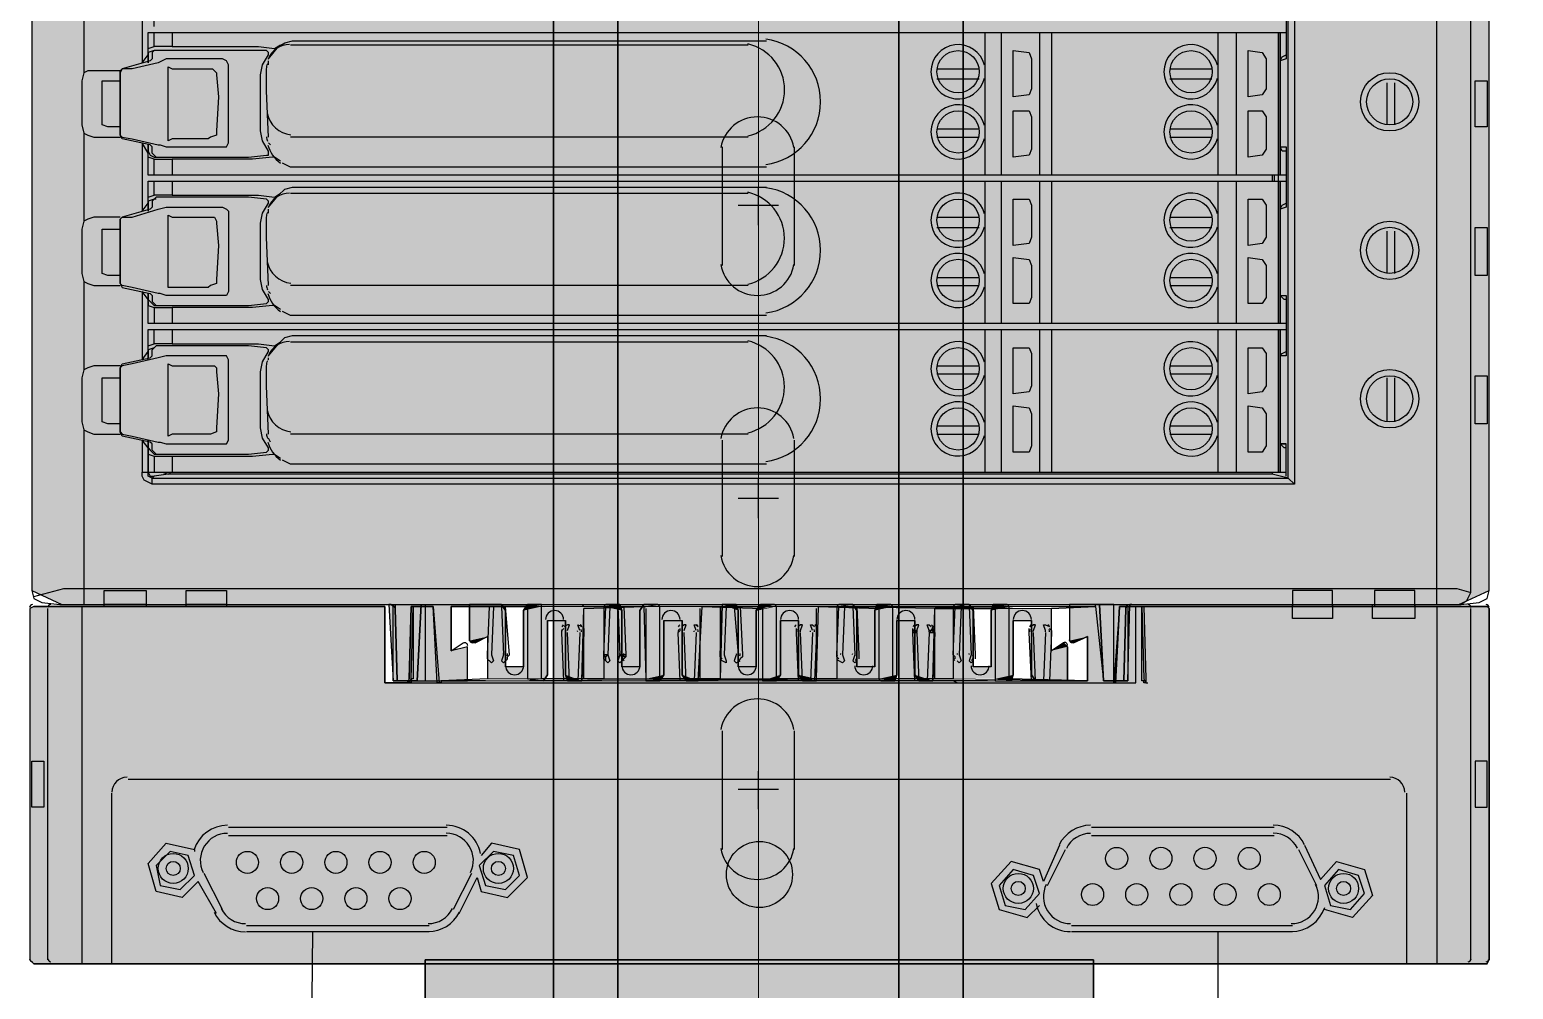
# Model space of a CAD drawing. Extents: x 9438 to 11125, y 1800 to 2873.
# Drawn here: x 10049.2 to 10174.4, y 2157.7 to 2238.7 of the extents above; entities that cross this region are included whole.
import ezdxf

# ---------------------------------------------------------------- set-up
doc = ezdxf.new("R2010")
doc.units = 0
doc.header["$LTSCALE"] = 10
doc.header["$MEASUREMENT"] = 0
doc.layers.add('G02-1-PRDXXXX-E-MRIO-01-P01-01$0$ANNOTATION', color=7, linetype='Continuous')

# ---------------------------------------------------------------- blocks, each defined once
blk = doc.blocks.new('G02-1-PRDXXXX-E-MRIO-01-P01-01$0$DV-54809-ZX-370-003')
at = {"layer": 'G02-1-PRDXXXX-E-MRIO-01-P01-01$0$ANNOTATION', "lineweight": 25}
for points in [[(655.7, 333.27), (655.7, 978.47), (661.12, 978.47), (661.12, 333.27), (661.12, 978.47), (684.83, 978.47), (684.83, 333.27), (684.83, 978.47), (690.24, 978.47), (690.24, 333.27), (690.24, 978.47), (684.83, 978.47), (684.83, 333.27), (684.83, 978.47), (672.97, 978.47), (661.12, 978.47), (661.12, 333.27), (661.12, 978.47), (655.7, 978.47)], [(717, 438.43), (717, 426.41)], [(695.83, 433.18), (694.48, 433.01), (694.48, 436.91), (695.83, 436.74), (696, 436.23), (696, 435.72), (696, 434.2), (696, 433.69)], [(715.48, 433.18), (714.29, 433.01), (714.29, 436.91), (715.48, 436.74), (715.82, 436.23), (715.82, 435.72), (715.82, 434.2), (715.82, 433.69)], [(623.18, 429.79), (623.18, 435.04), (623.18, 435.55), (623.52, 435.38), (626.57, 435.38), (626.91, 435.38), (627.08, 435.21), (627.25, 435.04), (627.25, 434.87), (627.42, 433.01), (627.25, 430.13), (627.25, 429.79), (626.74, 429.62), (626.57, 429.46), (623.52, 429.46), (623.18, 429.29)], [(733.43, 430.47), (733.43, 434.37), (734.44, 434.37), (734.44, 430.47)], [(695.83, 428.1), (694.48, 427.93), (694.48, 431.83), (695.83, 431.83), (696, 431.32), (696, 430.81), (696, 429.12), (696, 428.61)], [(715.48, 428.1), (714.29, 427.93), (714.29, 431.83), (715.48, 431.83), (715.82, 431.32), (715.82, 430.81), (715.82, 429.12), (715.82, 428.61)], [(717, 425.9), (717, 413.88)], [(695.83, 420.65), (694.48, 420.48), (694.48, 424.38), (695.83, 424.38), (696, 423.87), (696, 423.19), (696, 421.67), (696, 421.16)], [(715.48, 420.65), (714.29, 420.48), (714.29, 424.38), (715.48, 424.38), (715.82, 423.87), (715.82, 423.19), (715.82, 421.67), (715.82, 421.16)], [(623.18, 417.26), (623.18, 422.51), (623.18, 423.02), (623.52, 422.85), (626.57, 422.85), (626.91, 422.85), (627.08, 422.85), (627.25, 422.51), (627.25, 422.34), (627.42, 420.48), (627.25, 417.6), (627.25, 417.26), (626.74, 417.09), (626.57, 416.92), (623.52, 416.92), (623.18, 416.92)], [(733.43, 417.94), (733.43, 422), (734.44, 422), (734.44, 417.94)], [(695.83, 415.57), (694.48, 415.57), (694.48, 419.46), (695.83, 419.29), (696, 418.79), (696, 418.28), (696, 416.59), (696, 416.08)], [(715.48, 415.57), (714.29, 415.57), (714.29, 419.46), (715.48, 419.29), (715.82, 418.79), (715.82, 418.28), (715.82, 416.59), (715.82, 416.08)], [(695.83, 408.12), (694.48, 407.95), (694.48, 411.84), (695.83, 411.84), (696, 411.34), (696, 410.66), (696, 409.13), (696, 408.63)], [(715.48, 408.12), (714.29, 407.95), (714.29, 411.84), (715.48, 411.84), (715.82, 411.34), (715.82, 410.66), (715.82, 409.13), (715.82, 408.63)], [(619.12, 404.73), (619.12, 407.95), (619.12, 410.15)], [(623.18, 404.9), (623.18, 409.98), (623.18, 410.49), (623.52, 410.32), (626.57, 410.32), (626.91, 410.32), (627.08, 410.32), (627.25, 410.15), (627.25, 409.81), (627.42, 407.95), (627.25, 405.07), (627.25, 404.73), (626.74, 404.56), (626.57, 404.56), (623.52, 404.56), (623.18, 404.39)], [(733.43, 405.41), (733.43, 409.47), (734.44, 409.47), (734.44, 405.41)], [(695.83, 403.04), (694.48, 403.04), (694.48, 406.93), (695.83, 406.76), (696, 406.26), (696, 405.75), (696, 404.22), (696, 403.55)], [(715.48, 403.04), (714.29, 403.04), (714.29, 406.93), (715.48, 406.76), (715.82, 406.26), (715.82, 405.75), (715.82, 404.22), (715.82, 403.55)], [(621.49, 404.05), (621.49, 401.34)], [(717.51, 403.72), (717, 403.72)], [(622, 401.01), (621.83, 400.84), (621.49, 401.01), (621.49, 401.34), (621.66, 401.01)], [(721.4, 390), (721.4, 391.35), (718.02, 391.35), (718.02, 390)], [(611.84, 390), (611.5, 389.83), (611.5, 360.19), (611.84, 359.86), (734.44, 359.86), (734.61, 360.19), (734.61, 389.83), (734.44, 390), (703.45, 390), (702.95, 383.56), (702.95, 390.17), (699.22, 390.17), (699.22, 387.12), (699.56, 386.95), (700.74, 387.46), (700.74, 383.73), (694.14, 383.9), (694.14, 390), (693.97, 390.17), (692.78, 390.17), (692.62, 389.66), (692.62, 384.92), (691.09, 384.92), (691.09, 389.66), (690.75, 390.17), (689.57, 390.17), (689.4, 390), (689.4, 383.9), (684.32, 383.9), (684.32, 390), (684.15, 390.17), (682.96, 390.17), (682.79, 389.66), (682.79, 384.92), (681.27, 384.92), (681.27, 389.66), (680.93, 390.17), (679.75, 390.17), (679.58, 390), (679.58, 383.9), (674.5, 383.9), (674.5, 390), (674.33, 390.17), (673.14, 390.17), (672.8, 389.66), (672.8, 384.92), (671.28, 384.92), (671.28, 389.66), (671.11, 390.17), (669.92, 390.17), (669.75, 383.9), (664.67, 383.9), (664.67, 390), (664.5, 390.17), (663.32, 390.17), (662.98, 389.66), (662.98, 384.92), (661.46, 384.92), (661.46, 389.66), (661.29, 390.17), (660.1, 390.17), (659.93, 390), (659.93, 383.9), (654.68, 383.9), (654.68, 390), (654.68, 390.17), (653.5, 390.17), (653.16, 389.66), (653.16, 384.92), (651.63, 384.92), (651.63, 389.66), (651.3, 390.17), (648.59, 390.17), (648.59, 387.12), (649.09, 386.95), (650.11, 387.46), (650.11, 383.9), (646.22, 383.73), (646.22, 383.56), (645.88, 383.56), (645.54, 390), (643.68, 390), (643.51, 383.9), (643.34, 383.56), (641.47, 383.56), (641.47, 390)], [(642.15, 390.17), (642.32, 390.17), (642.32, 390), (642.32, 389.83)], [(643.51, 383.56), (643.68, 383.9), (643.84, 390), (643.84, 383.9), (643.68, 383.9), (643.68, 383.56)], [(645.54, 390), (646.05, 383.56), (645.88, 383.56)], [(704.13, 390.17), (703.96, 389.83), (703.96, 390)], [(705.66, 383.56), (705.49, 383.56), (705.49, 383.73), (705.32, 383.73), (705.32, 383.9), (705.32, 384.07), (705.32, 390), (705.49, 383.9)], [(721.4, 390.17), (721.4, 388.98), (718.02, 388.98), (718.02, 390.17)], [(686.01, 387.8), (686.35, 387.8)], [(687.37, 387.8), (687.87, 387.8)], [(660.27, 385.93), (659.93, 385.93)], [(661.8, 385.93), (661.29, 385.93)], [(612.69, 376.96), (612.69, 373.06), (611.67, 373.06), (611.67, 376.96)], [(733.43, 376.96), (733.43, 373.06), (734.44, 373.06), (734.44, 376.96)], [(624.2, 366.12), (625.39, 367.31), (624.88, 369), (623.35, 369.34), (622.17, 368.15), (622.51, 366.46)], [(651.63, 366.12), (652.82, 367.31), (652.31, 369), (650.62, 369.34), (649.43, 368.15), (649.94, 366.46)], [(694.48, 367.81), (693.29, 366.46), (693.8, 364.77), (695.49, 364.43), (696.68, 365.78), (696.17, 367.31)], [(721.91, 367.81), (720.73, 366.46), (721.23, 364.77), (722.93, 364.43), (724.11, 365.78), (723.61, 367.31)], [(644.86, 341.4), (644.86, 360.19), (701.25, 360.19), (701.25, 341.4)], [(701.25, 341.4), (701.25, 360.19), (644.86, 360.19), (644.86, 341.4)]]:
    blk.add_lwpolyline(points, close=True, dxfattribs=at)
at = {"layer": 'G02-1-PRDXXXX-E-MRIO-01-P01-01$0$ANNOTATION', "color": 7, "lineweight": 0, "true_color": 0xffffff}
for points in [[(684.83, 333.27), (684.83, 978.47), (684.83, 333.27)], [(678.05, 390), (668.23, 390), (701.42, 390)], [(687.87, 389.83), (678.05, 390), (697.7, 389.83)]]:
    blk.add_lwpolyline(points, close=True, dxfattribs=at)
at = {"layer": 'G02-1-PRDXXXX-E-MRIO-01-P01-01$0$ANNOTATION', "lineweight": 25}
for points in [[(962.89, 748.16), (962.89, 844.35), (793.21, 844.35), (793.21, 308.54), (711.75, 308.54), (711.75, 362.56)], [(891.76, 745.11), (891.76, 815.9), (817.25, 815.9), (817.25, 295.17), (634.7, 295.17), (635.38, 362.56)], [(611.67, 573.74), (611.67, 391.35), (614.21, 390.17), (641.81, 390.17), (642.15, 383.73), (648.42, 383.73), (648.42, 386.61), (647.06, 386.27), (647.06, 390), (653.5, 390), (653.5, 383.9), (654.85, 383.73), (655.19, 384.24), (655.19, 388.81), (656.71, 388.81), (656.71, 384.24), (656.88, 383.73), (658.07, 383.73), (658.24, 389.83), (663.32, 390), (663.49, 383.9), (663.49, 383.73), (664.67, 383.73), (665.01, 384.24), (665.01, 388.81), (666.54, 388.81), (666.54, 384.24), (666.88, 383.73), (667.89, 383.73), (668.23, 390), (673.31, 389.83), (673.31, 383.73), (674.5, 383.73), (674.83, 384.24), (674.83, 388.81), (676.36, 388.81), (676.36, 384.24), (676.7, 383.73), (677.88, 383.73), (677.88, 383.9), (678.05, 390), (683.13, 389.83), (683.13, 383.9), (683.3, 383.73), (684.49, 383.73), (684.66, 384.24), (684.66, 388.81), (686.18, 388.81), (686.18, 384.24), (686.52, 383.73), (687.7, 383.73), (687.87, 389.83), (692.95, 389.83), (692.95, 383.9), (692.95, 383.73), (694.31, 383.73), (694.48, 384.24), (694.48, 388.81), (696, 388.81), (696, 384.24), (696.34, 383.73), (699.05, 383.73), (699.05, 386.61), (698.71, 386.95), (697.7, 386.27), (697.7, 389.83), (701.42, 390), (702.1, 383.73), (704.13, 383.73), (704.3, 390.17), (732.07, 390.17), (734.61, 391.35), (734.61, 573.74)], [(611.67, 573.74), (611.67, 391.35), (611.84, 390.68), (612.52, 390.34), (614.04, 390.17), (614.21, 390.17), (732.07, 390.17), (732.24, 390.17), (733.77, 390.34), (734.44, 390.68), (734.61, 391.35), (734.61, 573.74)], [(611.84, 390.85), (614.38, 391.52), (614.72, 391.52), (615.56, 391.52), (731.56, 391.52), (731.9, 391.52), (733.09, 391.18), (733.09, 573.74), (732.75, 574.41), (732.24, 574.75)], [(730.21, 390.17), (730.21, 574.75)], [(621.49, 560.87), (620.98, 560.87), (620.98, 563.58), (620.98, 564.08), (621.15, 564.25), (621.49, 564.59), (621.83, 564.59), (718.19, 564.59), (718.19, 400.33), (621.83, 400.33), (621.83, 400.84), (717.68, 400.84), (717.68, 564.08), (621.83, 564.08), (621.49, 563.91), (621.49, 563.58), (620.98, 563.58)], [(616.07, 442.5), (616.07, 435.04)], [(622, 438.94), (622, 440.29), (621.49, 440.46), (621.49, 440.8), (620.98, 441.65), (620.98, 435.89), (621.49, 436.57)], [(717, 441.31), (717.51, 441.31), (717.51, 436.23), (717, 436.06), (717.17, 436.4), (717.51, 436.57)], [(621.49, 436.74), (621.49, 436.57), (621.49, 435.89), (621.49, 438.43), (717.51, 438.43)], [(717.51, 426.41), (621.49, 426.41), (621.49, 428.95), (621.49, 428.44), (621.66, 428.1), (622, 427.93), (622.17, 427.93), (629.96, 427.93), (631.48, 428.1), (631.65, 428.1), (631.65, 428.44), (631.14, 429.29), (630.97, 430.13), (630.97, 434.87), (631.14, 435.72), (631.65, 436.57), (631.65, 436.74), (631.48, 436.91), (629.96, 436.91), (622.17, 436.91), (622, 436.91), (621.49, 436.74), (621.49, 437.08), (622, 437.25), (622, 438.43)], [(623.52, 438.43), (623.52, 437.25), (630.3, 437.25), (630.64, 437.25), (630.81, 437.25), (632.16, 437.08), (632.67, 437.41)], [(692.11, 426.41), (692.11, 429.46), (692.11, 430.47), (692.11, 434.37), (692.11, 435.55), (692.11, 438.43)], [(693.46, 438.43), (693.46, 426.41)], [(696.68, 438.43), (696.68, 426.41)], [(697.7, 438.43), (697.7, 426.41)], [(711.75, 426.41), (711.75, 429.46), (711.75, 430.47), (711.75, 434.37), (711.75, 435.55), (711.75, 438.43)], [(713.28, 438.43), (713.28, 426.41)], [(716.83, 438.43), (716.83, 426.41), (716.83, 425.9), (716.83, 413.88)], [(622.17, 436.91), (622, 436.91), (621.83, 436.74), (621.83, 436.23), (621.66, 436.06), (619.29, 435.38), (619.12, 435.21)], [(623.52, 437.25), (622, 437.25)], [(631.65, 436.23), (632.5, 437.25), (633.01, 437.58), (633.68, 437.75), (673.65, 437.75)], [(633.51, 437.41), (672.12, 437.41)], [(622.17, 427.93), (622, 428.1), (621.83, 428.27), (621.83, 428.78), (621.66, 428.95), (619.29, 429.46), (619.12, 429.79), (619.29, 429.62), (620.14, 429.46), (622.34, 428.95), (622.51, 428.95), (623.02, 428.78), (623.35, 428.78), (627.76, 428.78), (628.1, 428.78), (628.27, 429.12), (628.27, 435.72), (628.1, 436.06), (627.76, 436.23), (623.35, 436.23), (623.02, 436.23), (622.34, 435.89), (620.14, 435.38), (619.29, 435.38), (619.12, 435.04), (619.12, 429.79), (619.12, 433.01), (619.12, 435.21), (616.92, 435.21), (616.41, 435.21), (616.07, 435.04), (615.9, 434.37), (615.9, 430.64), (616.07, 429.96), (616.41, 429.79), (616.92, 429.62), (619.12, 429.62)], [(623.02, 436.23), (623.02, 436.23)], [(631.65, 435.72), (631.65, 436.06)], [(717.51, 436.57), (717.51, 436.57)], [(619.12, 430.47), (618.1, 430.47), (617.6, 430.64), (617.6, 430.98), (617.6, 433.86), (617.6, 434.37), (618.1, 434.37), (619.12, 434.37)], [(619.12, 435.21), (619.12, 435.21)], [(688.04, 435.38), (691.6, 435.38)], [(688.04, 434.54), (691.6, 434.54)], [(707.69, 435.38), (711.24, 435.38)], [(707.69, 434.54), (711.24, 434.54)], [(725.98, 434.2), (725.98, 430.64)], [(726.65, 434.2), (726.65, 430.64)], [(616.07, 429.96), (616.07, 422.51)], [(672.12, 429.62), (633.51, 429.62)], [(688.04, 430.3), (691.6, 430.3)], [(688.04, 429.62), (691.6, 429.62)], [(707.69, 430.3), (711.24, 430.3)], [(707.69, 429.62), (711.24, 429.62)], [(622, 426.41), (622, 427.76), (621.49, 427.93), (621.49, 428.27), (620.98, 429.12), (620.98, 423.36), (621.49, 424.04)], [(631.82, 428.95), (631.65, 429.12)], [(669.92, 428.78), (669.92, 418.79)], [(676.02, 418.79), (676.02, 428.78)], [(717.51, 428.44), (717.17, 428.44), (717, 428.78), (717, 428.95)], [(717, 428.78), (717.51, 428.78), (717.51, 423.7), (717, 423.53), (717.17, 423.87), (717.51, 424.04)], [(717.51, 428.44), (717.51, 428.44)], [(622, 427.76), (623.52, 427.76)], [(622.17, 427.93), (622.17, 427.93)], [(632.67, 427.59), (632.16, 427.93), (631.99, 427.93), (630.3, 427.76), (623.52, 427.76), (623.52, 426.41)], [(673.65, 427.08), (633.68, 427.08), (633.51, 427.08), (632.84, 427.42)], [(633.68, 427.08), (633.68, 427.08)], [(621.49, 424.21), (621.49, 424.04), (621.49, 423.36), (621.49, 425.9), (717.51, 425.9)], [(717.51, 413.88), (621.49, 413.88), (621.49, 416.42), (621.49, 415.91), (621.66, 415.74), (622, 415.4), (622.17, 415.4), (629.96, 415.4), (631.48, 415.57), (631.65, 415.74), (631.65, 415.91), (631.14, 416.75), (630.97, 417.6), (630.97, 422.34), (631.14, 423.19), (631.65, 424.04), (631.65, 424.21), (631.48, 424.38), (629.96, 424.54), (622.17, 424.54), (622, 424.38), (621.49, 424.21), (621.49, 424.54), (622, 424.71), (622, 425.9)], [(623.52, 425.9), (623.52, 424.71), (630.3, 424.71), (630.64, 424.71), (630.81, 424.71), (632.16, 424.54), (632.67, 424.88)], [(692.11, 413.88), (692.11, 416.92), (692.11, 417.94), (692.11, 421.84), (692.11, 423.02), (692.11, 425.9)], [(693.46, 425.9), (693.46, 413.88)], [(696.68, 425.9), (696.68, 413.88)], [(697.7, 425.9), (697.7, 413.88)], [(711.75, 413.88), (711.75, 416.92), (711.75, 417.94), (711.75, 421.84), (711.75, 423.02), (711.75, 425.9)], [(713.28, 425.9), (713.28, 413.88)], [(716.32, 426.41), (716.32, 425.9)], [(716.49, 426.41), (716.49, 425.9)], [(622.17, 424.38), (622, 424.38), (621.83, 424.21), (621.83, 423.7), (621.66, 423.53), (619.29, 422.85), (619.12, 422.68), (619.29, 422.85), (620.14, 422.85), (622.34, 423.53), (623.02, 423.7), (623.35, 423.7), (627.76, 423.7), (628.1, 423.53), (628.27, 423.36), (628.27, 416.59), (628.1, 416.25), (627.76, 416.25), (623.35, 416.25), (623.02, 416.25), (622.51, 416.42), (622.34, 416.42), (620.14, 416.92), (619.29, 417.09), (619.12, 417.26), (619.12, 420.48), (619.12, 422.68), (619.12, 417.26), (619.29, 416.92), (621.66, 416.42), (621.83, 416.25), (621.83, 415.74), (622, 415.57), (622.17, 415.4)], [(623.52, 424.71), (622, 424.71)], [(631.65, 423.7), (632.5, 424.71), (633.01, 425.22), (633.68, 425.39), (673.65, 425.39)], [(633.51, 424.88), (672.12, 424.88)], [(672.97, 422.17), (672.97, 425.39)], [(623.02, 423.7), (623.02, 423.7)], [(631.65, 423.19), (631.65, 423.53)], [(671.28, 423.87), (674.67, 423.87)], [(717.51, 424.04), (717.51, 424.04)], [(619.12, 422.85), (616.92, 422.85), (616.41, 422.68), (616.07, 422.51), (615.9, 421.84), (615.9, 418.11), (616.07, 417.43), (616.41, 417.26), (616.92, 417.09), (619.12, 417.09)], [(619.12, 417.94), (618.1, 417.94), (617.6, 418.11), (617.6, 418.45), (617.6, 421.5), (617.6, 421.84), (618.1, 421.84), (619.12, 421.84)], [(619.12, 422.68), (619.12, 422.68)], [(688.04, 422.85), (691.6, 422.85)], [(688.04, 422), (691.6, 422)], [(707.69, 422.85), (711.24, 422.85)], [(707.69, 422), (711.24, 422)], [(725.98, 421.67), (725.98, 418.11)], [(726.65, 421.67), (726.65, 418.11)], [(616.07, 417.43), (616.07, 409.98)], [(672.12, 417.09), (633.51, 417.09)], [(688.04, 417.77), (691.6, 417.77)], [(688.04, 417.09), (691.6, 417.09)], [(707.69, 417.77), (711.24, 417.77)], [(707.69, 417.09), (711.24, 417.09)], [(621.49, 415.91), (620.98, 416.59), (620.98, 410.83), (621.49, 411.51)], [(621.49, 415.74), (621.49, 415.4), (622, 415.23), (622, 413.88)], [(631.82, 416.42), (631.65, 416.59)], [(717.51, 415.91), (717.34, 415.91), (717.17, 416.08), (717, 416.25), (717, 416.42)], [(717, 416.25), (717.51, 416.25), (717.51, 411.17), (717, 411.17)], [(717.51, 415.91), (717.51, 415.91)], [(622, 415.23), (623.52, 415.23)], [(622.17, 415.4), (622.17, 415.4)], [(632.67, 415.06), (632.16, 415.4), (631.99, 415.4), (630.3, 415.23), (623.52, 415.23), (623.52, 413.88)], [(673.65, 414.55), (633.68, 414.55), (633.51, 414.55), (632.84, 414.89)], [(633.68, 414.55), (633.68, 414.55)], [(621.49, 410.83), (621.49, 413.37), (717.51, 413.37)], [(622.17, 402.87), (629.96, 402.87), (631.48, 403.04), (631.65, 403.21), (631.65, 403.38), (631.14, 404.22), (630.97, 405.07), (630.97, 409.81), (631.14, 410.66), (631.65, 411.51), (631.65, 411.67), (631.48, 411.84), (629.96, 412.01), (623.02, 412.01), (622.17, 412.01), (622, 411.84), (621.49, 411.67), (621.49, 412.01), (622, 412.18), (622, 413.37)], [(623.52, 413.37), (623.52, 412.18), (622, 412.18)], [(692.11, 401.34), (692.11, 404.39), (692.11, 405.41), (692.11, 409.3), (692.11, 410.49), (692.11, 413.37)], [(693.46, 413.37), (693.46, 401.34)], [(696.68, 413.37), (696.68, 401.34)], [(697.7, 413.37), (697.7, 401.34)], [(711.75, 401.34), (711.75, 404.39), (711.75, 405.41), (711.75, 409.3), (711.75, 410.49), (711.75, 413.37)], [(713.28, 413.37), (713.28, 401.34)], [(716.83, 413.37), (716.83, 401.34)], [(717, 413.37), (717, 401.34), (717, 413.37)], [(621.49, 403.88), (621.49, 403.38), (621.66, 403.21), (622, 402.87), (622.17, 402.87), (622, 403.04), (621.83, 403.21), (621.83, 403.72), (621.66, 403.88), (619.29, 404.39), (619.12, 404.73), (619.29, 404.56), (620.14, 404.39), (622.34, 403.88), (622.51, 403.88), (623.02, 403.72), (623.35, 403.72), (627.76, 403.72), (628.1, 403.72), (628.27, 404.05), (628.27, 410.83), (628.1, 411.17), (627.76, 411.17), (623.35, 411.17), (623.02, 411.17), (622.34, 411), (620.14, 410.49), (619.29, 410.32), (619.12, 410.15), (619.29, 410.49), (621.66, 411), (621.83, 411.17), (621.83, 411.67), (622, 411.84), (622.17, 412.01)], [(623.52, 412.18), (630.3, 412.18), (630.64, 412.18), (630.81, 412.18), (632.16, 412.01), (632.67, 412.35)], [(631.65, 411.17), (632.5, 412.18), (633.01, 412.69), (633.68, 412.86), (673.65, 412.86)], [(633.51, 412.35), (672.12, 412.35)], [(621.49, 411.67), (621.49, 411.51), (621.49, 411)], [(623.02, 411.17), (623.02, 411.17)], [(631.65, 410.83), (631.65, 411)], [(717, 411), (717, 411.17), (717.17, 411.34), (717.51, 411.51)], [(717.51, 411.51), (717.51, 411.51)], [(619.12, 410.32), (616.92, 410.32), (616.41, 410.15), (616.07, 409.98), (615.9, 409.3), (615.9, 405.58), (616.07, 404.9), (616.41, 404.73), (616.92, 404.56), (619.12, 404.56)], [(619.12, 405.41), (618.1, 405.41), (617.6, 405.58), (617.6, 405.92), (617.6, 408.96), (617.6, 409.3), (618.1, 409.3), (619.12, 409.3)], [(619.12, 410.15), (619.12, 410.15)], [(688.04, 410.32), (691.6, 410.32)], [(688.04, 409.64), (691.6, 409.64)], [(707.69, 410.32), (711.24, 410.32)], [(707.69, 409.64), (711.24, 409.64)], [(725.98, 409.3), (725.98, 405.58)], [(726.65, 409.3), (726.65, 405.58)], [(616.07, 404.9), (616.07, 390.17)], [(672.12, 404.56), (633.51, 404.56)], [(688.04, 405.24), (691.6, 405.24)], [(688.04, 404.56), (691.6, 404.56)], [(707.69, 405.24), (711.24, 405.24)], [(707.69, 404.56), (711.24, 404.56)], [(621.49, 403.38), (620.98, 404.05), (620.98, 401.34), (717.51, 401.34)], [(621.49, 401.34), (621.49, 404.05)], [(621.49, 403.21), (621.49, 402.87), (622, 402.7), (622, 401.34)], [(631.82, 403.88), (631.65, 404.22)], [(669.92, 404.05), (669.92, 394.23)], [(676.02, 394.23), (676.02, 404.05)], [(717.51, 403.38), (717.34, 403.38), (717.17, 403.55), (717, 403.72), (717, 403.88)], [(717.51, 401.01), (717.51, 403.72)], [(717.51, 403.38), (717.51, 403.38)], [(622, 402.7), (623.52, 402.7), (623.52, 401.34)], [(622.17, 402.87), (622.17, 402.87)], [(623.52, 402.7), (630.3, 402.7), (631.99, 402.87), (632.16, 402.87), (632.67, 402.53)], [(673.65, 402.02), (633.68, 402.02), (633.51, 402.02), (632.84, 402.36)], [(633.68, 402.02), (633.68, 402.02)], [(621.83, 400.33), (621.49, 400.5), (621.15, 400.67), (620.98, 401.01), (620.98, 401.34)], [(621.49, 401.34), (621.49, 401.34)], [(621.49, 401.34), (621.49, 401.34)], [(623.35, 401.18), (623.18, 401.18), (622, 401.01)], [(622.68, 401.34), (623.18, 401.18)], [(718.19, 400.33), (717.68, 400.84), (716.32, 401.18), (623.35, 401.18), (623.35, 401.34)], [(672.97, 397.45), (672.97, 400.84)], [(716.32, 401.34), (716.32, 401.18)], [(717.68, 400.84), (717.68, 400.84)], [(671.28, 399.14), (674.67, 399.14)], [(617.77, 390), (617.77, 391.35), (621.32, 391.35), (621.32, 390)], [(624.71, 390), (624.71, 391.35), (628.1, 391.35), (628.1, 390)], [(724.79, 390), (728.35, 390), (728.35, 391.35), (724.96, 391.35), (724.96, 390)], [(732.24, 390.17), (732.75, 390.51), (733.09, 391.18)], [(611.5, 389.83), (611.5, 360.19)], [(611.84, 390), (641.47, 390), (641.47, 383.56), (673.14, 383.56), (704.81, 383.56), (704.81, 390), (734.44, 390)], [(612.52, 390.34), (612.52, 390.34)], [(613.02, 360.19), (613.02, 389.83)], [(615.9, 390), (615.9, 359.86)], [(621.32, 390.17), (617.77, 390.17)], [(628.1, 390.17), (624.71, 390.17)], [(644.18, 383.73), (642.15, 383.73), (642.15, 389.83), (642.15, 390), (641.98, 390.17), (641.81, 390.17)], [(642.32, 390), (642.32, 390)], [(642.32, 389.83), (642.49, 383.73), (642.32, 389.83)], [(643.34, 383.56), (643.51, 383.73), (643.51, 383.9), (643.68, 390), (643.84, 390), (645.54, 390)], [(643.84, 390), (643.84, 390)], [(644.52, 390.17), (644.18, 383.73), (644.52, 390.17)], [(644.52, 390.17), (644.52, 390.17)], [(644.86, 390.17), (644.86, 383.73), (648.42, 383.73), (648.42, 386.61)], [(648.59, 387.12), (648.59, 390.17), (651.3, 390.17), (651.63, 389.66), (651.63, 384.92)], [(653.16, 384.92), (653.16, 389.66), (653.5, 390.17), (654.68, 390.17)], [(653.5, 389.83), (653.5, 383.9)], [(653.5, 389.83), (653.5, 389.83)], [(654.68, 383.9), (654.68, 390)], [(654.68, 390), (654.68, 390)], [(658.07, 390.17), (658.24, 390), (663.49, 390)], [(658.24, 383.9), (658.24, 389.83)], [(658.41, 389.83), (658.41, 389.83)], [(659.93, 390), (659.93, 383.9)], [(660.44, 390), (660.27, 385.93), (660.44, 385.43), (660.27, 385.26), (660.1, 385.43), (660.1, 385.76), (660.27, 385.93), (660.1, 385.76), (659.93, 385.76)], [(660.1, 390.17), (661.29, 390.17), (661.46, 389.66), (661.46, 384.92)], [(660.1, 390), (660.1, 390)], [(661.12, 390), (661.29, 385.93), (661.46, 385.76), (661.63, 385.43)], [(662.98, 384.92), (662.98, 389.66), (663.32, 390.17), (664.5, 390.17)], [(663.32, 389.83), (663.32, 389.83)], [(663.49, 389.83), (663.49, 383.9)], [(664.5, 390), (664.5, 390)], [(664.67, 383.9), (664.67, 390)], [(668.06, 383.9), (668.06, 389.83)], [(668.23, 390), (673.14, 390)], [(668.23, 389.83), (668.23, 389.83)], [(669.75, 390), (669.75, 383.9)], [(669.92, 385.6), (669.75, 385.76), (669.75, 385.93), (669.92, 390)], [(669.92, 390.17), (671.11, 390.17), (671.28, 389.66), (671.28, 384.92)], [(669.92, 390), (669.92, 390)], [(670.94, 390), (671.28, 385.93)], [(672.8, 384.92), (672.8, 389.66), (673.14, 390.17), (674.33, 390.17)], [(673.14, 389.83), (673.14, 389.83)], [(673.31, 389.83), (673.31, 383.9)], [(674.33, 390), (674.33, 390)], [(674.5, 383.9), (674.5, 390)], [(677.88, 383.9), (677.88, 389.83)], [(678.05, 390), (682.96, 390)], [(678.05, 389.83), (678.05, 389.83)], [(679.58, 390), (679.58, 383.9)], [(679.75, 385.6), (679.58, 385.76), (679.58, 385.93), (679.75, 390)], [(679.75, 390.17), (680.93, 390.17), (681.27, 389.66), (681.27, 384.92)], [(679.75, 390), (679.75, 390)], [(680.93, 390), (681.1, 385.93), (680.93, 385.43), (681.1, 385.26), (681.27, 385.43)], [(681.27, 390), (681.44, 385.93), (681.44, 385.76), (681.44, 385.6)], [(682.79, 384.92), (682.79, 389.66), (682.96, 390.17), (684.15, 390.17)], [(682.96, 389.83), (682.96, 389.83)], [(683.13, 389.83), (683.13, 383.9)], [(684.15, 390), (684.15, 390)], [(684.32, 383.9), (684.32, 390)], [(687.87, 390), (692.78, 390)], [(687.87, 383.9), (687.87, 389.83)], [(687.87, 389.83), (687.87, 389.83)], [(689.4, 390), (689.4, 383.9)], [(689.57, 385.6), (689.57, 385.76), (689.4, 385.93), (689.57, 390)], [(689.57, 390.17), (690.75, 390.17), (691.09, 389.66), (691.09, 384.92)], [(689.57, 390), (689.57, 390)], [(690.08, 390), (689.91, 385.93), (690.08, 385.43), (689.91, 385.26), (689.74, 385.43)], [(690.75, 390), (690.92, 385.93), (690.75, 385.43), (690.92, 385.26), (691.09, 385.43)], [(691.09, 390), (691.26, 385.93), (691.26, 385.76), (691.26, 385.6)], [(692.62, 384.92), (692.62, 389.66), (692.78, 390.17), (693.97, 390.17)], [(692.78, 389.83), (692.78, 389.83)], [(692.95, 389.83), (692.95, 383.9)], [(693.97, 390), (693.97, 390)], [(694.14, 383.9), (694.14, 390)], [(697.7, 390), (701.42, 390), (701.42, 390.17)], [(697.7, 389.83), (697.7, 389.83)], [(702.95, 383.56), (702.95, 390.17), (699.22, 390.17), (699.22, 387.12)], [(701.76, 390.17), (701.76, 390.17)], [(702.1, 383.73), (701.76, 390.17), (702.1, 383.73)], [(701.76, 390.17), (701.76, 390.17)], [(701.76, 390.17), (701.76, 390.17)], [(704.47, 390.17), (704.3, 390.17), (704.3, 390), (704.13, 390), (704.13, 389.83), (704.13, 383.73), (703.79, 383.73), (702.1, 383.73)], [(703.11, 383.56), (703.45, 390), (703.11, 383.56)], [(703.45, 390), (705.49, 390), (705.66, 383.9), (705.66, 383.56), (705.82, 383.56)], [(703.79, 383.73), (703.96, 389.83), (703.79, 383.73)], [(703.96, 389.83), (703.96, 389.83)], [(705.32, 390), (705.32, 390)], [(724.96, 390.17), (728.35, 390.17), (728.35, 388.98), (724.79, 388.98), (724.79, 390.17)], [(730.21, 390), (730.21, 359.86)], [(733.09, 360.19), (733.09, 389.83)], [(734.61, 389.83), (734.61, 360.19)], [(655.19, 388.81), (655.19, 384.24), (654.85, 383.73)], [(656.55, 383.73), (656.38, 387.8), (656.38, 387.97), (656.55, 388.14)], [(656.88, 387.97), (657.05, 388.47), (656.88, 388.47), (656.55, 388.31)], [(658.24, 388.14), (658.24, 387.97), (658.24, 387.8), (658.07, 383.73), (656.88, 383.73), (656.71, 384.24), (656.71, 388.81)], [(657.73, 388.47), (657.73, 388.47)], [(665.01, 388.81), (665.01, 384.24), (664.67, 383.73)], [(666.37, 383.73), (666.2, 387.8), (666.37, 387.97), (666.37, 388.14)], [(666.88, 383.73), (666.54, 384.24), (666.54, 388.81)], [(666.71, 387.97), (666.88, 388.47), (666.71, 388.47), (666.54, 388.31)], [(668.06, 388.14), (668.06, 387.97), (668.06, 387.8), (667.89, 383.73), (666.88, 383.73), (666.71, 387.8)], [(674.83, 388.81), (674.83, 384.24), (674.5, 383.73)], [(676.36, 383.73), (676.19, 387.8), (676.19, 387.97), (676.19, 388.14)], [(676.7, 383.73), (676.36, 384.24), (676.36, 388.81)], [(677.54, 387.97), (677.37, 388.47), (677.54, 388.47), (677.71, 388.31)], [(677.88, 388.14), (677.88, 387.97), (677.88, 387.8), (677.71, 383.73)], [(684.66, 388.81), (684.66, 384.24), (684.49, 383.73), (683.3, 383.73)], [(686.18, 383.73), (686.01, 387.8), (686.01, 387.97), (686.35, 387.97), (686.52, 388.47), (686.35, 388.47), (686.18, 388.31), (686.18, 387.97), (686.35, 387.8), (686.52, 383.73)], [(686.01, 387.97), (686.01, 388.14)], [(687.7, 388.14), (687.7, 387.97), (687.87, 387.8), (687.7, 383.73), (686.52, 383.73), (686.18, 384.24), (686.18, 388.81)], [(687.7, 387.97), (687.37, 387.97), (687.2, 388.47), (687.37, 388.47), (687.54, 388.31)], [(694.48, 388.81), (694.48, 384.24), (694.31, 383.73)], [(696, 383.73), (695.83, 387.8), (695.83, 387.97), (695.83, 388.14)], [(696.34, 383.73), (696, 384.24), (696, 388.81)], [(697.53, 388.14), (697.7, 387.97), (697.7, 387.8), (697.53, 383.73)], [(649.09, 386.95), (650.11, 387.46), (650.11, 383.9)], [(657.05, 383.73), (656.88, 387.8)], [(657.9, 387.8), (657.73, 383.73)], [(667.72, 387.8), (667.55, 383.73)], [(668.06, 387.8), (668.06, 387.8)], [(677.88, 383.73), (676.7, 383.73), (676.53, 387.8)], [(677.54, 387.8), (677.37, 383.73)], [(686.01, 387.8), (686.01, 387.8)], [(699.05, 386.61), (699.05, 383.73), (696.34, 383.73), (696.17, 387.8)], [(697.19, 387.8), (697.02, 383.73)], [(650.11, 385.93), (650.11, 385.93)], [(659.93, 385.93), (659.93, 385.93)], [(661.8, 385.93), (661.8, 385.93)], [(669.75, 385.93), (669.75, 385.93)], [(671.62, 385.93), (671.62, 385.93)], [(679.58, 385.93), (679.58, 385.93)], [(681.44, 385.93), (681.44, 385.93)], [(689.4, 385.93), (689.4, 385.93)], [(691.26, 385.93), (691.26, 385.93)], [(642.49, 383.9), (642.49, 383.9)], [(645.88, 383.56), (646.05, 383.56)], [(646.05, 383.56), (646.05, 383.56)], [(649.94, 383.73), (646.22, 383.73), (646.22, 383.56)], [(649.94, 383.9), (649.94, 383.9)], [(653.67, 383.9), (653.67, 383.9)], [(659.76, 383.73), (654.85, 383.73), (653.67, 383.73)], [(654.85, 383.9), (654.85, 383.9)], [(658.07, 383.9), (658.07, 383.9)], [(659.76, 383.9), (659.76, 383.9)], [(663.49, 383.9), (663.49, 383.9)], [(669.58, 383.73), (664.67, 383.73), (663.49, 383.73)], [(664.67, 383.9), (664.67, 383.9)], [(667.89, 383.9), (667.89, 383.9)], [(669.58, 383.9), (669.58, 383.9)], [(673.31, 383.9), (673.31, 383.9)], [(679.58, 383.73), (674.5, 383.73), (673.31, 383.73)], [(674.5, 383.9), (674.5, 383.9)], [(677.88, 383.9), (677.88, 383.9)], [(679.58, 383.9), (679.58, 383.9)], [(683.3, 383.9), (683.3, 383.9)], [(689.74, 383.56), (689.4, 383.73), (684.32, 383.73)], [(684.49, 383.9), (684.49, 383.9)], [(687.7, 383.9), (687.7, 383.9)], [(689.4, 383.9), (689.4, 383.9)], [(693.12, 383.9), (693.12, 383.9)], [(694.31, 383.9), (694.31, 383.9)], [(703.11, 383.56), (703.11, 383.56)], [(703.79, 383.9), (703.79, 383.9)], [(669.92, 379.5), (669.92, 369.51)], [(676.02, 369.51), (676.02, 379.5)], [(672.97, 372.89), (672.97, 376.11)], [(618.44, 359.86), (618.44, 374.25)], [(619.8, 375.43), (673.14, 375.43), (726.31, 375.43)], [(671.28, 374.59), (674.67, 374.59)], [(727.67, 359.86), (727.67, 374.25)], [(628.27, 371.37), (646.72, 371.37)], [(628.27, 370.69), (646.72, 370.69)], [(701.08, 371.37), (716.49, 371.37)], [(701.08, 370.69), (716.49, 370.69)], [(627.25, 364.09), (625.72, 366.8), (624.37, 365.44), (622.17, 365.95), (621.49, 368.32), (623.02, 370.02), (625.39, 369.51), (625.39, 369.34)], [(647.74, 364.09), (649.26, 367.14), (649.6, 365.95), (651.8, 365.44), (653.5, 367.14), (652.82, 369.51), (650.45, 370.02), (649.6, 369)], [(698.37, 369.85), (697.02, 366.8), (696.68, 367.81), (694.31, 368.49), (692.62, 366.63), (693.29, 364.43), (695.66, 363.75), (696.68, 364.77)], [(697.36, 366.46), (698.88, 369.51)], [(718.53, 369.51), (720.05, 366.46)], [(719.03, 369.85), (720.39, 366.97), (721.74, 368.49), (724.11, 367.81), (724.79, 365.61), (723.1, 363.75), (720.73, 364.43)], [(627.76, 364.43), (626.23, 367.48)], [(648.76, 367.48), (647.23, 364.43)], [(645.2, 363.07), (629.79, 363.07)], [(718.02, 363.07), (699.39, 363.07)], [(645.2, 362.56), (629.79, 362.56)], [(718.02, 362.56), (699.39, 362.56)], [(734.44, 359.86), (611.84, 359.86)]]:
    blk.add_lwpolyline(points, dxfattribs=at)
at = {"layer": 'G02-1-PRDXXXX-E-MRIO-01-P01-01$0$ANNOTATION', "color": 7, "lineweight": 0, "true_color": 0xffffff}
for points in [[(684.83, 655.87), (672.97, 655.87), (672.97, 333.27)], [(732.07, 390.17), (641.81, 390.17)], [(647.06, 390), (701.42, 390), (653.5, 390), (668.23, 390)], [(653.5, 390.17), (654.68, 390)], [(663.32, 390), (653.5, 390)], [(659.93, 390), (661.29, 390.17)], [(663.32, 390.17), (664.5, 390)], [(672.8, 389.66), (674.33, 390)], [(679.75, 390), (680.93, 390.17)], [(682.96, 390.17), (684.32, 390)], [(689.57, 390), (690.75, 390.17)], [(692.78, 390.17), (694.14, 390)], [(702.95, 383.56), (643.34, 383.56), (646.22, 383.56)], [(646.22, 383.73), (700.74, 383.73), (650.11, 383.9), (689.4, 383.9), (650.11, 383.9)], [(679.58, 383.9), (659.93, 383.9), (689.4, 383.9), (700.74, 383.73)], [(664.67, 383.73), (663.49, 383.73)], [(677.88, 383.73), (676.7, 383.73)], [(684.49, 383.73), (683.13, 383.73)], [(694.31, 383.73), (692.95, 383.73)], [(644.86, 341.4), (644.86, 360.19)]]:
    blk.add_lwpolyline(points, dxfattribs=at)
at = {"layer": 'G02-1-PRDXXXX-E-MRIO-01-P01-01$0$ANNOTATION', "lineweight": 25}
for points in [[(631.65, 429.62), (631.48, 433.52), (631.48, 435.38, -0.079239), (631.58, 435.82)], [(631.65, 417.09), (631.48, 421.16), (631.48, 422.85, -0.079233), (631.58, 423.28)], [(631.65, 404.56), (631.48, 408.63), (631.48, 410.32, -0.078282), (631.58, 410.75)], [(653.5, 390), (647.06, 390), (647.06, 386.27), (648.08, 386.95, -0.577154), (648.42, 386.7)], [(650.62, 390), (650.45, 385.93), (650.62, 385.43), (650.45, 385.26), (650.28, 385.43, -0.201534), (650.11, 385.6), (650.11, 385.76), (650.11, 385.93), (650.28, 390)], [(651.3, 390), (651.47, 385.93), (651.3, 385.43), (651.47, 385.26), (651.63, 385.43, 0.201486), (651.8, 385.6), (651.8, 385.76), (651.97, 385.93), (651.63, 390)], [(660.07, 385.45, -0.201534), (659.93, 385.6), (659.93, 385.76), (659.93, 385.93), (660.1, 390)], [(661.63, 390), (661.8, 385.93), (661.8, 385.76), (661.46, 385.76), (661.29, 385.93), (661.12, 385.43), (661.29, 385.26), (661.46, 385.43, 0.193202), (661.63, 385.6), (661.8, 385.76)], [(670.26, 390), (670.09, 385.93), (670.26, 385.43), (670.26, 385.26), (669.92, 385.43, -0.201486), (669.77, 385.6)], [(671.45, 390), (671.62, 385.93), (671.62, 385.76), (671.45, 385.6, -0.201486), (671.31, 385.45)], [(680.25, 390), (680.08, 385.93), (680.25, 385.43), (680.08, 385.26), (679.75, 385.43, -0.201486), (679.59, 385.6)], [(699.05, 386.7, 0.577), (698.71, 386.95), (697.7, 386.27), (697.7, 389.83)], [(657.9, 387.97), (657.73, 388.47), (658.07, 388.31, 0.198388), (657.93, 388.45)], [(667.72, 387.97), (667.55, 388.47), (667.72, 388.47), (667.89, 388.31, 0.201486), (667.75, 388.45)], [(676.53, 387.87, -0.094544), (676.53, 387.97), (676.7, 388.47), (676.53, 388.47), (676.36, 388.31)], [(687.57, 388.45, -0.198388), (687.7, 388.31), (687.54, 387.97), (687.37, 387.8), (687.2, 383.73)], [(696.17, 387.87, -0.095114), (696.17, 387.97), (696.34, 388.47), (696.17, 388.47), (696, 388.31)], [(697.19, 387.87, 0.083881), (697.19, 387.97), (697.02, 388.47), (697.19, 388.47), (697.53, 388.31, 0.201486), (697.39, 388.45)], [(693.12, 383.73), (694.31, 383.73), (700.74, 383.73), (700.74, 387.46), (699.56, 386.95, -0.577056), (699.22, 387.2)], [(671.11, 386.03, -0.083307), (671.11, 385.93), (670.94, 385.43), (671.11, 385.26), (671.45, 385.43)]]:
    blk.add_lwpolyline(points, format="xyb", dxfattribs=at)
at = {"layer": 'G02-1-PRDXXXX-E-MRIO-01-P01-01$0$ANNOTATION', "lineweight": 0}
for points in [[(672.97, 390.17), (672.97, 390.17)], [(672.97, 390), (672.97, 390)]]:
    blk.add_lwpolyline(points, dxfattribs=at)
at = {"layer": 'G02-1-PRDXXXX-E-MRIO-01-P01-01$0$ANNOTATION', "lineweight": 25}
for centre, radius in [((689.82, 435.13), 1.78), ((709.47, 435.13), 1.78), ((726.23, 432.59), 2.46), ((726.23, 432.59), 1.95), ((689.82, 430.05), 1.78), ((709.47, 430.05), 1.78), ((689.82, 422.6), 1.78), ((709.47, 422.6), 1.78), ((726.23, 420.06), 2.46), ((726.23, 420.06), 1.95), ((689.82, 417.52), 1.78), ((709.47, 417.52), 1.78), ((689.82, 410.07), 1.78), ((709.47, 410.07), 1.78), ((726.23, 407.53), 2.46), ((726.23, 407.53), 1.95), ((689.82, 404.99), 1.78), ((709.47, 404.99), 1.78), ((629.87, 368.41), 0.931), ((633.6, 368.41), 0.93), ((637.33, 368.41), 0.93), ((641.05, 368.41), 0.931), ((644.78, 368.41), 0.931), ((673.06, 367.39), 2.79), ((703.2, 368.74), 0.932), ((706.93, 368.75), 0.931), ((710.65, 368.75), 0.931), ((714.38, 368.74), 0.932), ((623.61, 367.9), 1.27), ((623.61, 367.9), 0.593), ((651.04, 367.9), 1.27), ((651.04, 367.9), 0.593), ((694.9, 366.21), 1.27), ((694.9, 366.21), 0.593), ((722.34, 366.21), 1.27), ((722.34, 366.21), 0.593), ((631.57, 365.36), 0.931), ((635.29, 365.36), 0.931), ((639.02, 365.36), 0.931), ((642.74, 365.36), 0.931), ((701.17, 365.7), 0.931), ((704.89, 365.7), 0.931), ((708.62, 365.7), 0.931), ((712.35, 365.7), 0.93), ((716.07, 365.7), 0.931)]:
    blk.add_circle(centre, radius, dxfattribs=at)
for centre, radius, start, end in [((633.43, 435.47), 1.95, 90.0033, 158.9041), ((671.2, 433.6), 3.98, 282.9938, 77.0067), ((672.89, 432.59), 5.33, 277.5704, 82.4393), ((689.82, 435.13), 2.29, 13.7493, 346.2507), ((709.47, 435.13), 2.29, 13.7783, 346.2217), ((689.82, 430.05), 2.29, 13.7493, 346.2507), ((709.47, 430.05), 2.29, 13.7783, 346.2217), ((633.77, 432.08), 2.28, 191.4491, 263.7732), ((672.89, 428.19), 3.13, 10.0019, 169.997), ((632.94, 429.71), 1.46, 182.9069, 197.7796), ((634.28, 429.71), 2.8, 195.9112, 234.5666), ((633.43, 422.94), 1.95, 90.0033, 158.9041), ((671.19, 421.08), 3.98, 283.0519, 77.0067), ((672.89, 420.06), 5.33, 277.5705, 82.4296), ((689.82, 422.6), 2.29, 13.7493, 346.2507), ((709.47, 422.6), 2.29, 13.7783, 346.2217), ((689.82, 417.52), 2.29, 13.7493, 346.2507), ((709.47, 417.52), 2.29, 13.7783, 346.2217), ((633.77, 419.55), 2.28, 191.4499, 263.7725), ((672.89, 419.38), 3.13, 189.5485, 350.4517), ((632.92, 417.17), 1.44, 182.7918, 197.8946), ((634.28, 417.18), 2.8, 195.9112, 234.5666), ((633.43, 410.41), 1.95, 90.0033, 158.9041), ((671.19, 408.54), 3.98, 283.0383, 77.0067), ((672.89, 407.52), 5.33, 277.5604, 82.4296), ((689.82, 410.07), 2.29, 13.7479, 346.2913), ((709.47, 410.06), 2.29, 13.7769, 346.2623), ((689.82, 404.99), 2.29, 13.7479, 346.2913), ((709.47, 404.98), 2.29, 13.7769, 346.2623), ((633.77, 407.02), 2.28, 191.4802, 263.7432), ((672.89, 403.63), 3.13, 10.0294, 169.9695), ((632.94, 404.64), 1.46, 182.8382, 197.7697), ((634.29, 404.65), 2.81, 195.9488, 234.529), ((672.89, 394.82), 3.13, 189.5485, 350.4517), ((611.75, 389.91), 0.255, 90.1654, 179.8424), ((613.28, 389.91), 0.254, 89.9661, 180.0416), ((655.78, 388.9), 0.762, 0.0313, 179.9687), ((665.6, 388.9), 0.762, 0.0313, 179.9687), ((675.6, 388.9), 0.762, 0.0313, 179.9687), ((685.42, 388.9), 0.762, 0.0313, 179.9687), ((695.24, 388.9), 0.762, 0.0313, 179.9687), ((732.83, 389.91), 0.254, 359.9584, 90.0339), ((734.36, 389.91), 0.255, 0.1709, 89.8369), ((656.98, 387.88), 0.605, 162.2996, 182.227), ((656.63, 388.22), 0.251, 116.9282, 162.4953), ((657.46, 387.88), 0.605, 357.7919, 17.7189), ((666.8, 387.88), 0.605, 162.2811, 182.2081), ((666.45, 388.22), 0.251, 116.9384, 162.5161), ((667.29, 387.88), 0.605, 357.773, 17.7004), ((676.27, 388.22), 0.251, 116.9384, 162.516), ((676.76, 387.89), 0.572, 162.1106, 183.164), ((677.11, 387.88), 0.605, 357.7729, 17.7006), ((677.62, 388.22), 0.261, 18.4234, 62.1532), ((686.62, 387.88), 0.605, 162.2996, 182.227), ((686.26, 388.22), 0.251, 116.9282, 162.4953), ((687.1, 387.88), 0.605, 357.7919, 17.7189), ((696.44, 387.88), 0.605, 162.2811, 182.2081), ((696.08, 388.22), 0.251, 116.9384, 162.5161), ((696.92, 387.88), 0.605, 357.773, 17.7004), ((648.84, 387.2), 0.254, 179.9057, 299.8643), ((656.95, 387.88), 0.238, 161.0158, 182.749), ((657.49, 387.88), 0.238, 357.2511, 18.9843), ((666.77, 387.88), 0.238, 161.0157, 182.7489), ((667.28, 387.88), 0.269, 357.6556, 16.8349), ((677.14, 387.88), 0.24, 357.3158, 18.9196), ((686.59, 387.88), 0.238, 161.0158, 182.749), ((687.13, 387.88), 0.238, 357.2511, 18.9843), ((650.71, 386.02), 0.605, 177.7919, 197.7189), ((650.69, 386.02), 0.238, 177.2511, 198.9843), ((651.2, 386.02), 0.269, 343.1651, 2.3444), ((651.2, 386.02), 0.605, 342.2996, 2.227), ((660.5, 386.01), 0.571, 176.8081, 197.9172), ((660.51, 386.02), 0.238, 177.2958, 199.0266), ((661.05, 386.02), 0.24, 341.0804, 2.6842), ((661.02, 386.02), 0.605, 342.2994, 2.2271), ((670.36, 386.02), 0.603, 177.7641, 197.7467), ((670.33, 386.02), 0.238, 177.2961, 199.0263), ((670.84, 386.02), 0.603, 342.2533, 2.2359), ((680.15, 386.01), 0.572, 176.836, 197.8894), ((680.15, 386.02), 0.24, 177.3158, 198.9196), ((680.69, 386.02), 0.238, 340.9734, 2.7042), ((681.01, 385.69), 0.261, 297.8468, 341.5766), ((680.67, 386.02), 0.605, 342.2811, 2.2081), ((690, 386.02), 0.605, 177.773, 197.7004), ((689.65, 385.68), 0.251, 197.5047, 243.0718), ((689.97, 386.02), 0.238, 177.2511, 198.9842), ((690.51, 386.02), 0.238, 341.0157, 2.7489), ((690.84, 385.68), 0.253, 297.5967, 342.481), ((690.49, 386.02), 0.605, 342.2811, 2.2081), ((652.4, 385), 0.762, 180.0313, 359.9687), ((662.22, 385), 0.762, 180.0313, 359.9687), ((672.04, 385), 0.763, 180.0357, 359.9687), ((681.86, 385), 0.762, 180.0313, 359.9643), ((691.68, 385), 0.762, 180.0313, 359.9687), ((672.89, 379.08), 3.13, 10.0294, 169.9695), ((619.71, 374.33), 1.27, 90.0058, 179.9942), ((726.23, 374.33), 1.27, 0.0058, 89.9942), ((628.18, 368.58), 2.96, 90.0061, 162.0454), ((628.18, 368.57), 2.29, 90.0205, 206.5386), ((646.64, 368.58), 2.96, 11.4404, 90.0013), ((646.64, 368.58), 2.29, 333.4614, 90.0025), ((701, 368.57), 2.97, 90.0325, 153.4181), ((701, 368.57), 2.29, 90.0412, 153.4212), ((716.41, 368.58), 2.96, 26.5624, 89.9869), ((716.41, 368.58), 2.29, 26.5284, 90.0091), ((672.89, 370.1), 3.13, 189.549, 350.4512), ((699.31, 365.53), 2.29, 153.4614, 269.9795), ((717.93, 365.53), 2.29, 269.9962, 26.5336), ((629.71, 365.53), 2.29, 206.5792, 269.9601), ((645.11, 365.53), 2.29, 270.0159, 333.4448), ((699.3, 365.53), 2.96, 191.4168, 269.9983), ((717.93, 365.53), 2.96, 270.0061, 342.0454), ((629.71, 365.53), 2.97, 206.5822, 269.9685), ((645.11, 365.53), 2.96, 269.9945, 333.4548), ((611.75, 360.28), 0.254, 179.9534, 270.0388), ((613.28, 360.28), 0.253, 179.7547, 270.2375), ((732.84, 360.28), 0.253, 269.7625, 0.2453), ((734.36, 360.28), 0.254, 269.9589, 0.0333)]:
    blk.add_arc(centre, radius, start, end, dxfattribs=at)
at = {"layer": 'G02-1-PRDXXXX-E-MRIO-01-P01-01$0$ANNOTATION', "color": 7, "true_color": 0xffffff, "transparency": 33554559}
for points in [[(661.12, 978.47), (655.7, 978.47), (684.83, 333.27)], [(655.7, 978.47), (684.83, 333.27), (655.7, 333.27)], [(690.24, 333.27), (690.24, 978.47), (684.83, 333.27)], [(690.24, 978.47), (684.83, 333.27), (684.83, 978.47)], [(611.67, 391.35), (641.81, 568.66), (611.67, 573.74)], [(734.61, 573.74), (704.47, 568.66), (734.61, 391.35)], [(641.81, 568.66), (611.67, 391.35), (642.32, 568.15)], [(704.47, 568.66), (703.96, 568.15), (734.61, 391.35)], [(734.61, 391.35), (611.67, 391.35), (701.42, 568.15)], [(642.32, 568.15), (644.86, 568.15), (611.67, 391.35)], [(644.86, 568.15), (611.67, 391.35), (701.42, 568.15)], [(734.61, 391.35), (703.96, 568.15), (701.42, 568.15)], [(614.21, 390.17), (734.61, 391.35), (611.67, 391.35)], [(614.21, 390.17), (641.81, 390.17), (734.61, 391.35)], [(641.81, 390.17), (734.61, 391.35), (732.07, 390.17)], [(641.47, 383.56), (611.5, 389.83), (641.47, 390)], [(611.5, 389.83), (641.47, 390), (611.84, 390)], [(611.5, 389.83), (611.5, 360.19), (641.47, 383.56)], [(642.15, 383.73), (641.81, 390.17), (647.06, 390)], [(641.81, 390.17), (647.06, 390), (704.3, 390.17)], [(647.06, 390), (642.15, 383.73), (647.06, 386.27)], [(643.68, 390), (643.51, 383.9), (645.88, 383.56)], [(645.54, 390), (643.68, 390), (645.88, 383.56)], [(647.06, 390), (701.42, 390), (704.3, 390.17)], [(651.3, 390.17), (648.59, 390.17), (651.63, 389.66)], [(648.59, 390.17), (651.63, 389.66), (650.11, 387.46)], [(648.59, 390.17), (648.59, 387.12), (650.11, 387.46)], [(651.63, 389.66), (650.11, 387.46), (651.63, 384.92)], [(653.5, 390.17), (653.16, 389.66), (654.68, 390)], [(654.68, 390), (653.16, 389.66), (654.68, 383.9)], [(653.16, 389.66), (653.16, 384.92), (654.68, 383.9)], [(653.5, 383.9), (655.19, 388.81), (653.5, 390)], [(655.19, 388.81), (653.5, 390), (656.71, 388.81)], [(653.5, 390), (656.71, 388.81), (658.24, 389.83)], [(658.24, 389.83), (656.71, 388.81), (658.07, 383.73)], [(661.29, 390.17), (659.93, 390), (661.46, 389.66)], [(659.93, 390), (659.93, 383.9), (661.46, 389.66)], [(661.46, 389.66), (659.93, 383.9), (661.46, 384.92)], [(663.32, 390.17), (662.98, 389.66), (664.67, 390)], [(664.67, 390), (662.98, 389.66), (664.67, 383.9)], [(662.98, 389.66), (662.98, 384.92), (664.67, 383.9)], [(663.49, 383.9), (665.01, 388.81), (663.32, 390)], [(665.01, 388.81), (663.32, 390), (668.23, 390)], [(665.01, 388.81), (666.54, 388.81), (668.23, 390)], [(666.54, 388.81), (668.23, 390), (667.89, 383.73)], [(669.92, 390.17), (671.28, 389.66), (669.75, 383.9)], [(671.28, 389.66), (669.75, 383.9), (671.28, 384.92)], [(671.11, 390.17), (669.92, 390.17), (671.28, 389.66)], [(673.14, 390.17), (672.8, 389.66), (674.33, 390.17)], [(674.5, 390), (672.8, 389.66), (674.5, 383.9)], [(672.8, 389.66), (672.8, 384.92), (674.5, 383.9)], [(673.31, 389.83), (676.36, 388.81), (678.05, 390)], [(673.31, 383.73), (673.31, 389.83), (674.83, 388.81)], [(673.31, 389.83), (674.83, 388.81), (676.36, 388.81)], [(676.36, 388.81), (678.05, 390), (677.88, 383.9)], [(680.93, 390.17), (679.58, 390), (681.27, 389.66)], [(679.58, 390), (679.58, 383.9), (681.27, 389.66)], [(681.27, 389.66), (679.58, 383.9), (681.27, 384.92)], [(682.96, 390.17), (682.79, 389.66), (684.32, 390)], [(684.32, 390), (682.79, 389.66), (684.32, 383.9)], [(682.79, 389.66), (682.79, 384.92), (684.32, 383.9)], [(683.13, 383.9), (683.13, 389.83), (684.66, 388.81)], [(683.13, 389.83), (684.66, 388.81), (686.18, 388.81)], [(683.13, 389.83), (686.18, 388.81), (687.87, 389.83)], [(686.18, 388.81), (687.87, 389.83), (687.7, 383.73)], [(690.75, 390.17), (689.4, 390), (691.09, 389.66)], [(689.4, 390), (689.4, 383.9), (691.09, 389.66)], [(691.09, 389.66), (689.4, 383.9), (691.09, 384.92)], [(692.78, 390.17), (692.62, 389.66), (694.14, 390)], [(694.14, 390), (692.62, 389.66), (694.14, 383.9)], [(692.62, 389.66), (692.62, 384.92), (694.14, 383.9)], [(692.95, 383.9), (692.95, 389.83), (694.48, 388.81)], [(692.95, 389.83), (694.48, 388.81), (696, 388.81)], [(692.95, 389.83), (696, 388.81), (697.7, 389.83)], [(696, 388.81), (697.7, 389.83), (697.7, 386.27)], [(699.22, 387.12), (700.74, 387.46), (699.22, 390.17)], [(700.74, 387.46), (699.22, 390.17), (702.95, 390.17)], [(702.95, 390.17), (700.74, 387.46), (702.95, 383.56)], [(701.42, 390), (704.3, 390.17), (704.13, 383.73)], [(701.42, 390), (702.1, 383.73), (704.13, 383.73)], [(703.45, 390), (702.95, 383.56), (734.61, 389.83)], [(734.61, 389.83), (702.95, 383.56), (734.61, 360.19)], [(734.44, 390), (703.45, 390), (734.61, 389.83)], [(655.19, 388.81), (653.5, 383.9), (655.19, 384.24)], [(656.71, 388.81), (656.71, 384.24), (658.07, 383.73)], [(665.01, 388.81), (663.49, 383.9), (665.01, 384.24)], [(666.54, 388.81), (666.54, 384.24), (667.89, 383.73)], [(674.83, 388.81), (673.31, 383.73), (674.83, 384.24)], [(676.36, 388.81), (676.36, 384.24), (677.88, 383.9)], [(684.66, 388.81), (683.13, 383.9), (684.66, 384.24)], [(686.18, 388.81), (686.18, 384.24), (687.7, 383.73)], [(694.48, 388.81), (692.95, 383.9), (694.48, 384.24)], [(696, 388.81), (696, 384.24), (697.7, 386.27)], [(650.11, 387.46), (648.59, 387.12), (649.09, 386.95)], [(650.11, 387.46), (650.11, 383.9), (651.63, 384.92)], [(698.71, 386.95), (697.7, 386.27), (699.05, 386.61)], [(700.74, 387.46), (699.22, 387.12), (699.56, 386.95)], [(700.74, 387.46), (700.74, 383.73), (702.95, 383.56)], [(647.06, 386.27), (642.15, 383.73), (648.42, 383.73)], [(648.42, 386.61), (647.06, 386.27), (648.42, 383.73)], [(697.7, 386.27), (696, 384.24), (699.05, 383.73)], [(699.05, 386.61), (697.7, 386.27), (699.05, 383.73)], [(651.63, 384.92), (650.11, 383.9), (654.68, 383.9)], [(653.16, 384.92), (651.63, 384.92), (654.68, 383.9)], [(661.46, 384.92), (662.98, 384.92), (659.93, 383.9)], [(662.98, 384.92), (659.93, 383.9), (664.67, 383.9)], [(671.28, 384.92), (669.75, 383.9), (674.5, 383.9)], [(672.8, 384.92), (671.28, 384.92), (674.5, 383.9)], [(681.27, 384.92), (679.58, 383.9), (684.32, 383.9)], [(682.79, 384.92), (681.27, 384.92), (684.32, 383.9)], [(691.09, 384.92), (689.4, 383.9), (694.14, 383.9)], [(692.62, 384.92), (691.09, 384.92), (694.14, 383.9)], [(641.47, 383.56), (611.5, 360.19), (734.61, 360.19)], [(734.61, 360.19), (643.34, 383.56), (641.47, 383.56)], [(643.51, 383.9), (643.34, 383.56), (645.88, 383.56)], [(702.95, 383.56), (734.61, 360.19), (643.34, 383.56)], [(646.22, 383.73), (700.74, 383.73), (646.22, 383.56)], [(700.74, 383.73), (646.22, 383.56), (702.95, 383.56)], [(655.19, 384.24), (653.5, 383.9), (654.85, 383.73)], [(656.71, 384.24), (656.88, 383.73), (658.07, 383.73)], [(665.01, 384.24), (663.49, 383.9), (664.67, 383.73)], [(666.54, 384.24), (666.88, 383.73), (667.89, 383.73)], [(674.83, 384.24), (673.31, 383.73), (674.5, 383.73)], [(676.36, 384.24), (676.7, 383.73), (677.88, 383.9)], [(684.66, 384.24), (683.13, 383.9), (684.49, 383.73)], [(686.18, 384.24), (686.52, 383.73), (687.7, 383.73)], [(694.48, 384.24), (692.95, 383.9), (694.31, 383.73)], [(696, 384.24), (696.34, 383.73), (699.05, 383.73)], [(611.5, 360.19), (734.61, 360.19), (611.84, 359.86)], [(734.61, 360.19), (611.84, 359.86), (734.44, 359.86)], [(701.25, 341.4), (701.25, 360.19), (644.86, 341.4)], [(701.25, 360.19), (644.86, 341.4), (644.86, 360.19)]]:
    blk.add_solid(points, dxfattribs=at)

msp = doc.modelspace()

# ---------------------------------------------------------------- block references
msp.add_blockref('G02-1-PRDXXXX-E-MRIO-01-P01-01$0$DV-54809-ZX-370-003', (9437.72, 1800))

doc.saveas('drawing.dxf')
